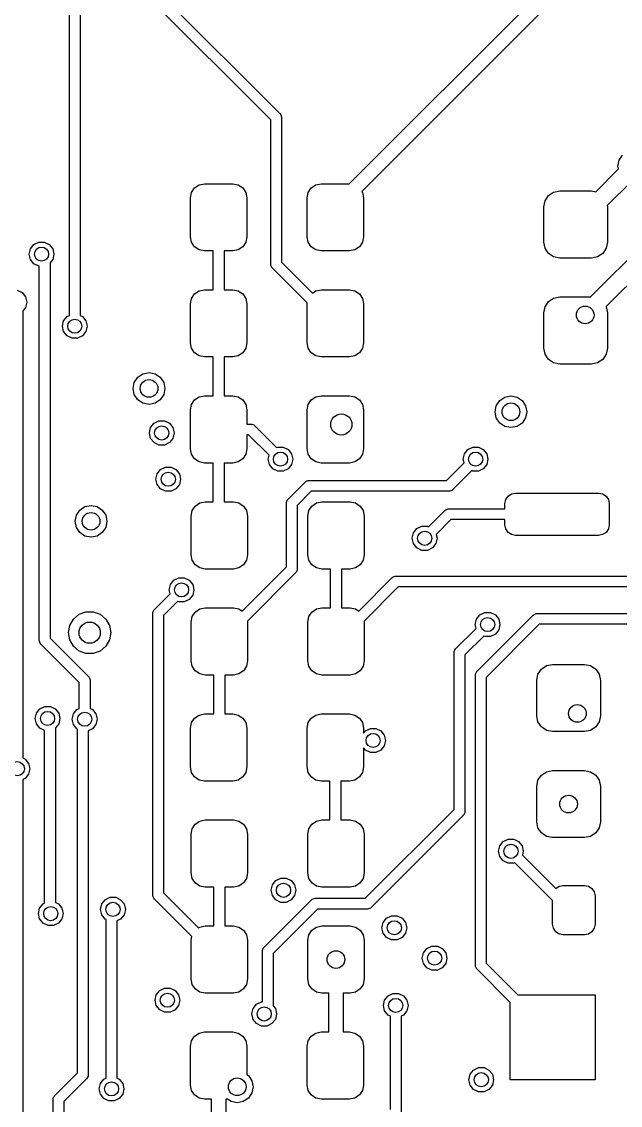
# Model space of a CAD drawing. Extents: x 0.05 to 3.89, y 0.04 to 4.21.
# Drawn here: x 1.598 to 1.931, y 1.214 to 1.818 of the extents above; entities that cross this region are included whole.
import ezdxf

# ---------------------------------------------------------------- set-up
doc = ezdxf.new("R2010")
doc.units = 0
doc.header["$MEASUREMENT"] = 0
doc.layers.add('BLACK', color=7, linetype='CONTINUOUS')

msp = doc.modelspace()

# ---------------------------------------------------------------- linework, layer by layer
at = {"layer": 'BLACK', "linetype": 'CONTINUOUS'}
for p, q in [((1.73676, 1.76293), (1.64473, 1.85497)), ((1.64985, 1.85833), (1.74189, 1.76629)), ((1.78046, 1.72736), (1.90332, 1.85023)), ((1.90712, 1.8429), (1.78736, 1.72313)), ((1.62456, 1.65404), (1.62456, 1.82194)), ((1.63056, 1.82194), (1.63056, 1.65404)), ((1.73676, 1.71063), (1.73676, 1.76293)), ((1.74189, 1.76629), (1.74226, 1.76584)), ((1.74226, 1.76584), (1.74271, 1.76476)), ((1.74271, 1.76476), (1.74276, 1.76417)), ((1.74276, 1.76417), (1.74276, 1.71063)), ((1.93002, 1.73711), (1.93069, 1.7405)), ((1.93069, 1.7405), (1.93261, 1.74337)), ((1.91767, 1.72297), (1.93032, 1.73562)), ((1.93032, 1.73562), (1.93002, 1.73711)), ((1.69424, 1.72506), (1.69679, 1.72676)), ((1.69679, 1.72676), (1.6998, 1.72736)), ((1.6998, 1.72736), (1.71555, 1.72736)), ((1.71555, 1.72736), (1.71856, 1.72676)), ((1.71856, 1.72676), (1.72112, 1.72506)), ((1.7592, 1.72506), (1.76175, 1.72676)), ((1.76175, 1.72676), (1.76476, 1.72736)), ((1.76476, 1.72736), (1.78046, 1.72736)), ((1.93739, 1.72854), (1.92408, 1.71524)), ((1.69193, 1.71949), (1.69253, 1.7225)), ((1.69253, 1.7225), (1.69424, 1.72506)), ((1.72112, 1.72506), (1.72283, 1.7225)), ((1.72283, 1.7225), (1.72343, 1.71949)), ((1.75689, 1.71949), (1.75749, 1.7225)), ((1.75749, 1.7225), (1.7592, 1.72506)), ((1.78736, 1.72313), (1.78779, 1.7225)), ((1.78779, 1.7225), (1.78839, 1.71949)), ((1.88945, 1.71796), (1.89137, 1.72083)), ((1.89137, 1.72083), (1.89425, 1.72275)), ((1.89425, 1.72275), (1.89764, 1.72343)), ((1.89764, 1.72343), (1.91535, 1.72343)), ((1.91535, 1.72343), (1.91767, 1.72297)), ((1.69193, 1.69783), (1.69193, 1.71949)), ((1.72343, 1.71949), (1.72343, 1.69783)), ((1.75689, 1.69783), (1.75689, 1.71949)), ((1.78839, 1.71949), (1.78839, 1.69783)), ((1.88878, 1.71457), (1.88945, 1.71796)), ((1.88878, 1.69488), (1.88878, 1.71457)), ((1.92408, 1.71524), (1.92421, 1.71457)), ((1.92421, 1.71457), (1.92421, 1.69488)), ((1.73676, 1.68248), (1.73676, 1.71063)), ((1.74276, 1.71063), (1.74276, 1.68372)), ((1.69253, 1.69482), (1.69193, 1.69783)), ((1.72343, 1.69783), (1.72283, 1.69482)), ((1.75749, 1.69482), (1.75689, 1.69783)), ((1.78839, 1.69783), (1.78779, 1.69482)), ((1.91478, 1.66437), (1.9498, 1.69939)), ((1.60217, 1.68819), (1.60285, 1.69118)), ((1.60285, 1.69118), (1.60476, 1.69358)), ((1.60476, 1.69358), (1.60752, 1.69491)), ((1.60752, 1.69491), (1.61059, 1.69491)), ((1.61059, 1.69491), (1.61335, 1.69358)), ((1.61335, 1.69358), (1.61526, 1.69118)), ((1.61526, 1.69118), (1.61594, 1.68819)), ((1.69424, 1.69227), (1.69253, 1.69482)), ((1.69679, 1.69056), (1.69424, 1.69227)), ((1.6998, 1.68996), (1.69679, 1.69056)), ((1.71856, 1.69056), (1.71555, 1.68996)), ((1.72112, 1.69227), (1.71856, 1.69056)), ((1.72283, 1.69482), (1.72112, 1.69227)), ((1.7592, 1.69227), (1.75749, 1.69482)), ((1.76175, 1.69056), (1.7592, 1.69227)), ((1.76476, 1.68996), (1.76175, 1.69056)), ((1.78353, 1.69056), (1.78051, 1.68996)), ((1.78608, 1.69227), (1.78353, 1.69056)), ((1.78779, 1.69482), (1.78608, 1.69227)), ((1.88945, 1.69149), (1.88878, 1.69488)), ((1.89137, 1.68862), (1.88945, 1.69149)), ((1.92354, 1.69149), (1.92162, 1.68862)), ((1.92421, 1.69488), (1.92354, 1.69149)), ((1.60285, 1.6852), (1.60217, 1.68819)), ((1.60476, 1.6828), (1.60285, 1.6852)), ((1.61526, 1.6852), (1.61378, 1.68334)), ((1.61594, 1.68819), (1.61526, 1.6852)), ((1.70468, 1.68996), (1.6998, 1.68996)), ((1.70468, 1.66831), (1.70468, 1.68996)), ((1.71555, 1.68996), (1.71068, 1.68996)), ((1.71068, 1.68996), (1.71068, 1.66831)), ((1.78051, 1.68996), (1.76476, 1.68996)), ((1.89425, 1.6867), (1.89137, 1.68862)), ((1.89764, 1.68602), (1.89425, 1.6867)), ((1.91535, 1.68602), (1.89764, 1.68602)), ((1.91874, 1.6867), (1.91535, 1.68602)), ((1.92162, 1.68862), (1.91874, 1.6867)), ((1.95286, 1.68831), (1.9235, 1.65895)), ((1.60752, 1.68147), (1.60476, 1.6828)), ((1.60778, 1.68147), (1.60752, 1.68147)), ((1.60778, 1.47311), (1.60778, 1.68147)), ((1.61378, 1.68334), (1.61378, 1.47435)), ((1.73682, 1.6819), (1.73676, 1.68248)), ((1.73727, 1.68081), (1.73682, 1.6819)), ((1.73764, 1.68036), (1.73727, 1.68081)), ((1.757, 1.661), (1.73764, 1.68036)), ((1.74276, 1.68372), (1.75997, 1.66652)), ((1.59552, 1.66813), (1.59829, 1.6668)), ((1.59829, 1.6668), (1.6002, 1.66441)), ((1.69253, 1.66345), (1.69424, 1.666)), ((1.69424, 1.666), (1.69679, 1.66771)), ((1.69679, 1.66771), (1.6998, 1.66831)), ((1.6998, 1.66831), (1.70468, 1.66831)), ((1.71068, 1.66831), (1.71555, 1.66831)), ((1.71555, 1.66831), (1.71856, 1.66771)), ((1.71856, 1.66771), (1.72112, 1.666)), ((1.72112, 1.666), (1.72283, 1.66345)), ((1.75997, 1.66652), (1.76175, 1.66771)), ((1.76175, 1.66771), (1.76476, 1.66831)), ((1.76476, 1.66831), (1.78051, 1.66831)), ((1.78051, 1.66831), (1.78353, 1.66771)), ((1.78353, 1.66771), (1.78608, 1.666)), ((1.78608, 1.666), (1.78779, 1.66345)), ((1.6002, 1.66441), (1.60088, 1.66142)), ((1.60088, 1.66142), (1.6002, 1.65843)), ((1.69193, 1.66043), (1.69253, 1.66345)), ((1.69193, 1.63878), (1.69193, 1.66043)), ((1.72283, 1.66345), (1.72343, 1.66043)), ((1.72343, 1.66043), (1.72343, 1.63878)), ((1.75689, 1.66043), (1.757, 1.661)), ((1.75689, 1.63878), (1.75689, 1.66043)), ((1.78779, 1.66345), (1.78839, 1.66043)), ((1.78839, 1.66043), (1.78839, 1.63878)), ((1.88945, 1.6589), (1.89137, 1.66178)), ((1.89137, 1.66178), (1.89425, 1.6637)), ((1.89425, 1.6637), (1.89764, 1.66437)), ((1.89764, 1.66437), (1.91478, 1.66437)), ((1.6002, 1.65843), (1.59854, 1.65634)), ((1.59854, 1.65634), (1.59854, 1.40759)), ((1.62326, 1.65342), (1.62456, 1.65404)), ((1.63056, 1.65404), (1.63185, 1.65342)), ((1.88878, 1.65551), (1.88945, 1.6589)), ((1.88878, 1.63583), (1.88878, 1.65551)), ((1.9235, 1.65895), (1.92354, 1.6589)), ((1.92354, 1.6589), (1.92421, 1.65551)), ((1.92421, 1.65551), (1.92421, 1.63583)), ((1.62067, 1.64803), (1.62135, 1.65102)), ((1.62135, 1.64504), (1.62067, 1.64803)), ((1.62135, 1.65102), (1.62326, 1.65342)), ((1.63185, 1.65342), (1.63377, 1.65102)), ((1.63377, 1.65102), (1.63445, 1.64803)), ((1.63445, 1.64803), (1.63377, 1.64504)), ((1.62326, 1.64264), (1.62135, 1.64504)), ((1.62603, 1.64131), (1.62326, 1.64264)), ((1.63185, 1.64264), (1.62909, 1.64131)), ((1.63377, 1.64504), (1.63185, 1.64264)), ((1.62909, 1.64131), (1.62603, 1.64131)), ((1.69253, 1.63577), (1.69193, 1.63878)), ((1.72343, 1.63878), (1.72283, 1.63577)), ((1.75749, 1.63577), (1.75689, 1.63878)), ((1.78839, 1.63878), (1.78779, 1.63577)), ((1.88945, 1.63244), (1.88878, 1.63583)), ((1.92421, 1.63583), (1.92354, 1.63244)), ((1.69424, 1.63321), (1.69253, 1.63577)), ((1.69679, 1.6315), (1.69424, 1.63321)), ((1.6998, 1.63091), (1.69679, 1.6315)), ((1.70468, 1.63091), (1.6998, 1.63091)), ((1.70468, 1.60925), (1.70468, 1.63091)), ((1.71555, 1.63091), (1.71068, 1.63091)), ((1.71068, 1.63091), (1.71068, 1.60925)), ((1.71856, 1.6315), (1.71555, 1.63091)), ((1.72112, 1.63321), (1.71856, 1.6315)), ((1.72283, 1.63577), (1.72112, 1.63321)), ((1.7592, 1.63321), (1.75749, 1.63577)), ((1.76175, 1.6315), (1.7592, 1.63321)), ((1.76476, 1.63091), (1.76175, 1.6315)), ((1.78051, 1.63091), (1.76476, 1.63091)), ((1.78353, 1.6315), (1.78051, 1.63091)), ((1.78608, 1.63321), (1.78353, 1.6315)), ((1.78779, 1.63577), (1.78608, 1.63321)), ((1.89137, 1.62956), (1.88945, 1.63244)), ((1.92354, 1.63244), (1.92162, 1.62956)), ((1.89425, 1.62764), (1.89137, 1.62956)), ((1.89764, 1.62697), (1.89425, 1.62764)), ((1.91535, 1.62697), (1.89764, 1.62697)), ((1.91874, 1.62764), (1.91535, 1.62697)), ((1.92162, 1.62956), (1.91874, 1.62764)), ((1.66071, 1.61678), (1.66263, 1.61965)), ((1.66263, 1.61965), (1.66551, 1.62157)), ((1.66551, 1.62157), (1.6689, 1.62224)), ((1.6689, 1.62224), (1.67229, 1.62157)), ((1.67229, 1.62157), (1.67516, 1.61965)), ((1.67516, 1.61965), (1.67708, 1.61678)), ((1.66004, 1.61339), (1.66071, 1.61678)), ((1.66071, 1.61), (1.66004, 1.61339)), ((1.67708, 1.61678), (1.67776, 1.61339)), ((1.67776, 1.61339), (1.67708, 1.61)), ((1.66263, 1.60712), (1.66071, 1.61)), ((1.66551, 1.6052), (1.66263, 1.60712)), ((1.67516, 1.60712), (1.67229, 1.6052)), ((1.67708, 1.61), (1.67516, 1.60712)), ((1.69253, 1.60439), (1.69424, 1.60695)), ((1.69424, 1.60695), (1.69679, 1.60865)), ((1.69679, 1.60865), (1.6998, 1.60925)), ((1.6998, 1.60925), (1.70468, 1.60925)), ((1.71068, 1.60925), (1.71555, 1.60925)), ((1.71555, 1.60925), (1.71856, 1.60865)), ((1.71856, 1.60865), (1.72112, 1.60695)), ((1.72112, 1.60695), (1.72283, 1.60439)), ((1.75749, 1.60439), (1.7592, 1.60695)), ((1.7592, 1.60695), (1.76175, 1.60865)), ((1.76175, 1.60865), (1.76476, 1.60925)), ((1.76476, 1.60925), (1.78051, 1.60925)), ((1.78051, 1.60925), (1.78353, 1.60865)), ((1.78353, 1.60865), (1.78608, 1.60695)), ((1.78608, 1.60695), (1.78779, 1.60439)), ((1.86229, 1.60378), (1.86421, 1.60666)), ((1.86421, 1.60666), (1.86709, 1.60858)), ((1.86709, 1.60858), (1.87048, 1.60925)), ((1.87048, 1.60925), (1.87387, 1.60858)), ((1.87387, 1.60858), (1.87674, 1.60666)), ((1.87674, 1.60666), (1.87866, 1.60378)), ((1.6689, 1.60453), (1.66551, 1.6052)), ((1.67229, 1.6052), (1.6689, 1.60453)), ((1.69193, 1.60138), (1.69253, 1.60439)), ((1.69193, 1.57972), (1.69193, 1.60138)), ((1.72283, 1.60439), (1.72343, 1.60138)), ((1.72343, 1.60138), (1.72343, 1.59355)), ((1.75689, 1.60138), (1.75749, 1.60439)), ((1.75689, 1.57972), (1.75689, 1.60138)), ((1.78779, 1.60439), (1.78839, 1.60138)), ((1.78839, 1.60138), (1.78839, 1.57972)), ((1.86162, 1.60039), (1.86229, 1.60378)), ((1.86229, 1.597), (1.86162, 1.60039)), ((1.87866, 1.60378), (1.87933, 1.60039)), ((1.87933, 1.60039), (1.87866, 1.597)), ((1.66978, 1.59157), (1.67169, 1.59397)), ((1.67169, 1.59397), (1.67445, 1.5953)), ((1.67445, 1.5953), (1.67752, 1.5953)), ((1.67752, 1.5953), (1.68028, 1.59397)), ((1.68028, 1.59397), (1.68219, 1.59157)), ((1.72343, 1.59355), (1.72559, 1.59355)), ((1.72559, 1.59355), (1.72618, 1.59349)), ((1.86421, 1.59413), (1.86229, 1.597)), ((1.86709, 1.59221), (1.86421, 1.59413)), ((1.87674, 1.59413), (1.87387, 1.59221)), ((1.87866, 1.597), (1.87674, 1.59413)), ((1.66909, 1.58858), (1.66978, 1.59157)), ((1.66978, 1.58559), (1.66909, 1.58858)), ((1.68219, 1.59157), (1.68287, 1.58858)), ((1.68287, 1.58858), (1.68219, 1.58559)), ((1.72435, 1.58755), (1.72343, 1.58755)), ((1.72343, 1.58755), (1.72343, 1.57972)), ((1.73573, 1.57617), (1.72435, 1.58755)), ((1.72618, 1.59349), (1.72726, 1.59305)), ((1.72726, 1.59305), (1.72771, 1.59267)), ((1.72771, 1.59267), (1.73996, 1.58043)), ((1.87048, 1.59154), (1.86709, 1.59221)), ((1.87387, 1.59221), (1.87048, 1.59154)), ((1.67169, 1.5832), (1.66978, 1.58559)), ((1.67445, 1.58187), (1.67169, 1.5832)), ((1.67752, 1.58187), (1.67445, 1.58187)), ((1.68028, 1.5832), (1.67752, 1.58187)), ((1.68219, 1.58559), (1.68028, 1.5832)), ((1.69253, 1.57671), (1.69193, 1.57972)), ((1.69424, 1.57416), (1.69253, 1.57671)), ((1.72283, 1.57671), (1.72112, 1.57416)), ((1.72343, 1.57972), (1.72283, 1.57671)), ((1.73524, 1.57402), (1.73573, 1.57617)), ((1.73996, 1.58043), (1.74059, 1.58073)), ((1.74059, 1.58073), (1.74366, 1.58073)), ((1.74366, 1.58073), (1.74642, 1.5794)), ((1.74642, 1.5794), (1.74833, 1.57701)), ((1.74833, 1.57701), (1.74902, 1.57402)), ((1.75749, 1.57671), (1.75689, 1.57972)), ((1.7592, 1.57416), (1.75749, 1.57671)), ((1.78779, 1.57671), (1.78608, 1.57416)), ((1.78839, 1.57972), (1.78779, 1.57671)), ((1.8439, 1.57402), (1.84458, 1.57701)), ((1.84458, 1.57701), (1.84649, 1.5794)), ((1.84649, 1.5794), (1.84925, 1.58073)), ((1.84925, 1.58073), (1.85232, 1.58073)), ((1.85232, 1.58073), (1.85508, 1.5794)), ((1.85508, 1.5794), (1.85699, 1.57701)), ((1.85699, 1.57701), (1.85768, 1.57402)), ((1.67533, 1.56818), (1.67809, 1.56951)), ((1.67809, 1.56951), (1.68116, 1.56951)), ((1.68116, 1.56951), (1.68392, 1.56818)), ((1.69679, 1.57245), (1.69424, 1.57416)), ((1.6998, 1.57185), (1.69679, 1.57245)), ((1.70468, 1.57185), (1.6998, 1.57185)), ((1.70468, 1.5502), (1.70468, 1.57185)), ((1.71555, 1.57185), (1.71068, 1.57185)), ((1.71068, 1.57185), (1.71068, 1.5502)), ((1.71856, 1.57245), (1.71555, 1.57185)), ((1.72112, 1.57416), (1.71856, 1.57245)), ((1.73592, 1.57103), (1.73524, 1.57402)), ((1.73783, 1.56863), (1.73592, 1.57103)), ((1.74833, 1.57103), (1.74642, 1.56863)), ((1.74902, 1.57402), (1.74833, 1.57103)), ((1.76175, 1.57245), (1.7592, 1.57416)), ((1.76476, 1.57185), (1.76175, 1.57245)), ((1.78051, 1.57185), (1.76476, 1.57185)), ((1.78353, 1.57245), (1.78051, 1.57185)), ((1.78608, 1.57416), (1.78353, 1.57245)), ((1.83463, 1.5621), (1.84439, 1.57186)), ((1.84439, 1.57186), (1.8439, 1.57402)), ((1.85699, 1.57103), (1.85508, 1.56863)), ((1.85768, 1.57402), (1.85699, 1.57103)), ((1.67274, 1.5628), (1.67342, 1.56578)), ((1.67342, 1.56578), (1.67533, 1.56818)), ((1.68392, 1.56818), (1.68583, 1.56578)), ((1.68583, 1.56578), (1.68652, 1.5628)), ((1.74059, 1.5673), (1.73783, 1.56863)), ((1.74366, 1.5673), (1.74059, 1.5673)), ((1.74642, 1.56863), (1.74366, 1.5673)), ((1.84862, 1.5676), (1.838, 1.55698)), ((1.84925, 1.5673), (1.84862, 1.5676)), ((1.85232, 1.5673), (1.84925, 1.5673)), ((1.85508, 1.56863), (1.85232, 1.5673)), ((1.67342, 1.55981), (1.67274, 1.5628)), ((1.67533, 1.55741), (1.67342, 1.55981)), ((1.67809, 1.55608), (1.67533, 1.55741)), ((1.68392, 1.55741), (1.68116, 1.55608)), ((1.68583, 1.55981), (1.68392, 1.55741)), ((1.68652, 1.5628), (1.68583, 1.55981)), ((1.74626, 1.55161), (1.75587, 1.56122)), ((1.75587, 1.56122), (1.75632, 1.5616)), ((1.75632, 1.5616), (1.7574, 1.56204)), ((1.7574, 1.56204), (1.75799, 1.5621)), ((1.75799, 1.5621), (1.83463, 1.5621)), ((1.68116, 1.55608), (1.67809, 1.55608)), ((1.74588, 1.55116), (1.74626, 1.55161)), ((1.75923, 1.5561), (1.75138, 1.54825)), ((1.83587, 1.5561), (1.75923, 1.5561)), ((1.83646, 1.55616), (1.83587, 1.5561)), ((1.83754, 1.55661), (1.83646, 1.55616)), ((1.838, 1.55698), (1.83754, 1.55661)), ((1.86713, 1.54921), (1.86758, 1.55147)), ((1.86758, 1.55147), (1.86886, 1.55339)), ((1.86886, 1.55339), (1.87077, 1.55467)), ((1.87077, 1.55467), (1.87303, 1.55512)), ((1.87303, 1.55512), (1.91929, 1.55512)), ((1.91929, 1.55512), (1.92155, 1.55467)), ((1.92155, 1.55467), (1.92347, 1.55339)), ((1.92347, 1.55339), (1.92475, 1.55147)), ((1.92475, 1.55147), (1.9252, 1.54921)), ((1.62843, 1.54276), (1.63035, 1.54563)), ((1.63035, 1.54563), (1.63322, 1.54755)), ((1.63322, 1.54755), (1.63661, 1.54823)), ((1.63661, 1.54823), (1.64, 1.54755)), ((1.64, 1.54755), (1.64288, 1.54563)), ((1.64288, 1.54563), (1.6448, 1.54276)), ((1.69232, 1.54232), (1.69292, 1.54534)), ((1.69292, 1.54534), (1.69463, 1.54789)), ((1.69463, 1.54789), (1.69718, 1.5496)), ((1.69718, 1.5496), (1.7002, 1.5502)), ((1.7002, 1.5502), (1.70468, 1.5502)), ((1.71068, 1.5502), (1.71594, 1.5502)), ((1.71594, 1.5502), (1.71896, 1.5496)), ((1.71896, 1.5496), (1.72151, 1.54789)), ((1.72151, 1.54789), (1.72322, 1.54534)), ((1.72322, 1.54534), (1.72382, 1.54232)), ((1.74538, 1.54949), (1.74544, 1.55008)), ((1.74538, 1.51399), (1.74538, 1.54949)), ((1.74544, 1.55008), (1.74588, 1.55116)), ((1.75138, 1.54825), (1.75138, 1.51275)), ((1.75728, 1.54232), (1.75788, 1.54534)), ((1.75788, 1.54534), (1.75959, 1.54789)), ((1.75959, 1.54789), (1.76214, 1.5496)), ((1.76214, 1.5496), (1.76516, 1.5502)), ((1.76516, 1.5502), (1.78091, 1.5502)), ((1.78091, 1.5502), (1.78392, 1.5496)), ((1.78392, 1.5496), (1.78647, 1.54789)), ((1.78647, 1.54789), (1.78818, 1.54534)), ((1.78818, 1.54534), (1.78878, 1.54232)), ((1.82461, 1.53633), (1.83371, 1.54543)), ((1.83371, 1.54543), (1.83416, 1.5458)), ((1.83416, 1.5458), (1.83524, 1.54625)), ((1.83524, 1.54625), (1.83583, 1.54631)), ((1.83583, 1.54631), (1.86713, 1.54631)), ((1.86713, 1.54631), (1.86713, 1.54921)), ((1.9252, 1.54921), (1.9252, 1.5374)), ((1.62776, 1.53937), (1.62843, 1.54276)), ((1.62843, 1.53598), (1.62776, 1.53937)), ((1.6448, 1.54276), (1.64547, 1.53937)), ((1.64547, 1.53937), (1.6448, 1.53598)), ((1.69232, 1.52067), (1.69232, 1.54232)), ((1.72382, 1.54232), (1.72382, 1.52067)), ((1.75728, 1.52067), (1.75728, 1.54232)), ((1.78878, 1.54232), (1.78878, 1.52067)), ((1.83707, 1.54031), (1.82884, 1.53208)), ((1.86713, 1.54031), (1.83707, 1.54031)), ((1.86713, 1.5374), (1.86713, 1.54031)), ((1.63035, 1.53311), (1.62843, 1.53598)), ((1.6448, 1.53598), (1.64288, 1.53311)), ((1.81623, 1.53291), (1.81815, 1.53531)), ((1.81815, 1.53531), (1.82091, 1.53664)), ((1.82091, 1.53664), (1.82397, 1.53664)), ((1.82397, 1.53664), (1.82461, 1.53633)), ((1.86758, 1.53514), (1.86713, 1.5374)), ((1.86886, 1.53323), (1.86758, 1.53514)), ((1.87077, 1.53195), (1.86886, 1.53323)), ((1.92347, 1.53323), (1.92155, 1.53195)), ((1.92475, 1.53514), (1.92347, 1.53323)), ((1.9252, 1.5374), (1.92475, 1.53514)), ((1.63322, 1.53119), (1.63035, 1.53311)), ((1.63661, 1.53051), (1.63322, 1.53119)), ((1.64, 1.53119), (1.63661, 1.53051)), ((1.64288, 1.53311), (1.64, 1.53119)), ((1.81555, 1.52992), (1.81623, 1.53291)), ((1.81623, 1.52693), (1.81555, 1.52992)), ((1.82933, 1.52992), (1.82865, 1.52693)), ((1.82884, 1.53208), (1.82933, 1.52992)), ((1.87303, 1.5315), (1.87077, 1.53195)), ((1.91929, 1.5315), (1.87303, 1.5315)), ((1.92155, 1.53195), (1.91929, 1.5315)), ((1.81815, 1.52453), (1.81623, 1.52693)), ((1.82091, 1.5232), (1.81815, 1.52453)), ((1.82397, 1.5232), (1.82091, 1.5232)), ((1.82674, 1.52453), (1.82397, 1.5232)), ((1.82865, 1.52693), (1.82674, 1.52453)), ((1.69292, 1.51766), (1.69232, 1.52067)), ((1.69463, 1.5151), (1.69292, 1.51766)), ((1.69718, 1.51339), (1.69463, 1.5151)), ((1.72151, 1.5151), (1.71896, 1.51339)), ((1.72322, 1.51766), (1.72151, 1.5151)), ((1.72382, 1.52067), (1.72322, 1.51766)), ((1.75788, 1.51766), (1.75728, 1.52067)), ((1.75959, 1.5151), (1.75788, 1.51766)), ((1.76214, 1.51339), (1.75959, 1.5151)), ((1.78647, 1.5151), (1.78392, 1.51339)), ((1.78818, 1.51766), (1.78647, 1.5151)), ((1.78878, 1.52067), (1.78818, 1.51766)), ((1.7002, 1.5128), (1.69718, 1.51339)), ((1.71594, 1.5128), (1.7002, 1.5128)), ((1.71896, 1.51339), (1.71594, 1.5128)), ((1.72074, 1.48935), (1.74538, 1.51399)), ((1.7505, 1.51063), (1.72371, 1.48383)), ((1.75087, 1.51108), (1.7505, 1.51063)), ((1.75132, 1.51216), (1.75087, 1.51108)), ((1.75138, 1.51275), (1.75132, 1.51216)), ((1.76516, 1.5128), (1.76214, 1.51339)), ((1.77003, 1.5128), (1.76516, 1.5128)), ((1.77003, 1.49114), (1.77003, 1.5128)), ((1.78091, 1.5128), (1.77603, 1.5128)), ((1.77603, 1.5128), (1.77603, 1.49114)), ((1.78392, 1.51339), (1.78091, 1.5128)), ((1.68012, 1.50118), (1.6808, 1.50417)), ((1.6808, 1.50417), (1.68271, 1.50657)), ((1.68271, 1.50657), (1.68547, 1.5079)), ((1.68547, 1.5079), (1.68854, 1.5079)), ((1.68854, 1.5079), (1.6913, 1.50657)), ((1.6913, 1.50657), (1.69322, 1.50417)), ((1.69322, 1.50417), (1.6939, 1.50118)), ((1.7857, 1.48935), (1.80437, 1.50803)), ((1.80437, 1.50803), (1.80483, 1.5084)), ((1.80483, 1.5084), (1.80591, 1.50885)), ((1.80591, 1.50885), (1.8065, 1.50891)), ((1.8065, 1.50891), (1.94094, 1.50891)), ((1.67189, 1.49031), (1.68061, 1.49903)), ((1.68061, 1.49903), (1.68012, 1.50118)), ((1.69322, 1.49819), (1.6913, 1.49579)), ((1.6939, 1.50118), (1.69322, 1.49819)), ((1.80774, 1.50291), (1.78867, 1.48383)), ((1.94094, 1.50291), (1.80774, 1.50291)), ((1.68484, 1.49477), (1.67702, 1.48695)), ((1.68547, 1.49446), (1.68484, 1.49477)), ((1.68854, 1.49446), (1.68547, 1.49446)), ((1.6913, 1.49579), (1.68854, 1.49446)), ((1.69718, 1.49054), (1.7002, 1.49114)), ((1.7002, 1.49114), (1.71594, 1.49114)), ((1.71594, 1.49114), (1.71896, 1.49054)), ((1.76214, 1.49054), (1.76516, 1.49114)), ((1.76516, 1.49114), (1.77003, 1.49114)), ((1.77603, 1.49114), (1.78091, 1.49114)), ((1.78091, 1.49114), (1.78392, 1.49054)), ((1.62473, 1.4814), (1.62678, 1.48495)), ((1.62678, 1.48495), (1.62992, 1.48759)), ((1.62992, 1.48759), (1.63378, 1.48899)), ((1.63378, 1.48899), (1.63788, 1.48899)), ((1.63788, 1.48899), (1.64173, 1.48759)), ((1.64173, 1.48759), (1.64487, 1.48495)), ((1.64487, 1.48495), (1.64693, 1.4814)), ((1.67102, 1.48819), (1.67107, 1.48877)), ((1.67102, 1.3311), (1.67102, 1.48819)), ((1.67107, 1.48877), (1.67152, 1.48986)), ((1.67152, 1.48986), (1.67189, 1.49031)), ((1.67702, 1.48695), (1.67702, 1.33235)), ((1.69232, 1.48327), (1.69292, 1.48628)), ((1.69292, 1.48628), (1.69463, 1.48884)), ((1.69463, 1.48884), (1.69718, 1.49054)), ((1.71896, 1.49054), (1.72074, 1.48935)), ((1.75728, 1.48327), (1.75788, 1.48628)), ((1.75788, 1.48628), (1.75959, 1.48884)), ((1.75959, 1.48884), (1.76214, 1.49054)), ((1.78392, 1.49054), (1.7857, 1.48935)), ((1.85059, 1.48189), (1.85127, 1.48488)), ((1.85127, 1.48488), (1.85318, 1.48728)), ((1.85157, 1.45582), (1.88292, 1.48716)), ((1.85318, 1.48728), (1.85595, 1.48861)), ((1.85595, 1.48861), (1.85901, 1.48861)), ((1.85901, 1.48861), (1.86178, 1.48728)), ((1.86178, 1.48728), (1.86369, 1.48488)), ((1.86369, 1.48488), (1.86437, 1.48189)), ((1.88292, 1.48716), (1.88337, 1.48753)), ((1.88337, 1.48753), (1.88445, 1.48798)), ((1.88445, 1.48798), (1.88504, 1.48804)), ((1.88504, 1.48804), (2.01608, 1.48804)), ((1.62402, 1.47736), (1.62473, 1.4814)), ((1.64693, 1.4814), (1.64764, 1.47736)), ((1.69232, 1.46161), (1.69232, 1.48327)), ((1.72371, 1.48383), (1.72382, 1.48327)), ((1.72382, 1.48327), (1.72382, 1.46161)), ((1.75728, 1.46161), (1.75728, 1.48327)), ((1.78867, 1.48383), (1.78878, 1.48327)), ((1.78878, 1.48327), (1.78878, 1.46161)), ((1.83967, 1.46832), (1.85108, 1.47973)), ((1.85108, 1.47973), (1.85059, 1.48189)), ((1.88628, 1.48204), (1.8567, 1.45245)), ((1.86369, 1.4789), (1.86178, 1.4765)), ((1.86437, 1.48189), (1.86369, 1.4789)), ((2.01732, 1.48204), (1.88628, 1.48204)), ((1.60784, 1.47253), (1.60778, 1.47311)), ((1.61378, 1.47435), (1.63519, 1.45294)), ((1.62473, 1.47332), (1.62402, 1.47736)), ((1.62678, 1.46977), (1.62473, 1.47332)), ((1.64693, 1.47332), (1.64487, 1.46977)), ((1.64764, 1.47736), (1.64693, 1.47332)), ((1.85531, 1.47548), (1.84479, 1.46496)), ((1.85595, 1.47517), (1.85531, 1.47548)), ((1.85901, 1.47517), (1.85595, 1.47517)), ((1.86178, 1.4765), (1.85901, 1.47517)), ((1.60829, 1.47145), (1.60784, 1.47253)), ((1.60866, 1.47099), (1.60829, 1.47145)), ((1.63007, 1.44958), (1.60866, 1.47099)), ((1.62992, 1.46713), (1.62678, 1.46977)), ((1.63378, 1.46573), (1.62992, 1.46713)), ((1.64173, 1.46713), (1.63788, 1.46573)), ((1.64487, 1.46977), (1.64173, 1.46713)), ((1.83879, 1.4662), (1.83885, 1.46679)), ((1.83885, 1.46679), (1.8393, 1.46787)), ((1.8393, 1.46787), (1.83967, 1.46832)), ((1.63788, 1.46573), (1.63378, 1.46573)), ((1.69292, 1.4586), (1.69232, 1.46161)), ((1.72382, 1.46161), (1.72322, 1.4586)), ((1.75788, 1.4586), (1.75728, 1.46161)), ((1.78878, 1.46161), (1.78818, 1.4586)), ((1.83879, 1.37886), (1.83879, 1.4662)), ((1.84479, 1.46496), (1.84479, 1.37762)), ((1.69463, 1.45605), (1.69292, 1.4586)), ((1.69718, 1.45434), (1.69463, 1.45605)), ((1.72151, 1.45605), (1.71896, 1.45434)), ((1.72322, 1.4586), (1.72151, 1.45605)), ((1.75959, 1.45605), (1.75788, 1.4586)), ((1.76214, 1.45434), (1.75959, 1.45605)), ((1.78647, 1.45605), (1.78392, 1.45434)), ((1.78818, 1.4586), (1.78647, 1.45605)), ((1.85075, 1.45428), (1.8512, 1.45536)), ((1.8512, 1.45536), (1.85157, 1.45582)), ((1.88552, 1.45418), (1.88744, 1.45705)), ((1.88744, 1.45705), (1.89031, 1.45897)), ((1.89031, 1.45897), (1.8937, 1.45965)), ((1.8937, 1.45965), (1.91142, 1.45965)), ((1.91142, 1.45965), (1.91481, 1.45897)), ((1.91481, 1.45897), (1.91768, 1.45705)), ((1.91768, 1.45705), (1.9196, 1.45418)), ((1.63007, 1.43514), (1.63007, 1.44958)), ((1.63519, 1.45294), (1.63557, 1.45249)), ((1.63557, 1.45249), (1.63601, 1.45141)), ((1.63601, 1.45141), (1.63607, 1.45082)), ((1.63607, 1.45082), (1.63607, 1.43514)), ((1.7002, 1.45374), (1.69718, 1.45434)), ((1.70507, 1.45374), (1.7002, 1.45374)), ((1.70507, 1.43209), (1.70507, 1.45374)), ((1.71594, 1.45374), (1.71107, 1.45374)), ((1.71107, 1.45374), (1.71107, 1.43209)), ((1.71896, 1.45434), (1.71594, 1.45374)), ((1.76516, 1.45374), (1.76214, 1.45434)), ((1.78091, 1.45374), (1.76516, 1.45374)), ((1.78392, 1.45434), (1.78091, 1.45374)), ((1.8507, 1.4537), (1.85075, 1.45428)), ((1.8507, 1.29197), (1.8507, 1.4537)), ((1.8567, 1.45245), (1.8567, 1.29322)), ((1.88484, 1.45079), (1.88552, 1.45418)), ((1.88484, 1.4311), (1.88484, 1.45079)), ((1.9196, 1.45418), (1.92028, 1.45079)), ((1.92028, 1.45079), (1.92028, 1.4311)), ((1.60552, 1.42956), (1.6062, 1.43254)), ((1.6062, 1.43254), (1.60811, 1.43494)), ((1.60811, 1.43494), (1.61087, 1.43627)), ((1.61087, 1.43627), (1.61394, 1.43627)), ((1.61394, 1.43627), (1.6167, 1.43494)), ((1.6167, 1.43494), (1.61861, 1.43254)), ((1.61861, 1.43254), (1.6193, 1.42956)), ((1.62618, 1.42913), (1.62686, 1.43212)), ((1.62686, 1.43212), (1.62878, 1.43452)), ((1.62878, 1.43452), (1.63007, 1.43514)), ((1.63607, 1.43514), (1.63737, 1.43452)), ((1.63737, 1.43452), (1.63928, 1.43212)), ((1.63928, 1.43212), (1.63996, 1.42913)), ((1.69424, 1.42978), (1.69679, 1.43149)), ((1.69679, 1.43149), (1.6998, 1.43209)), ((1.6998, 1.43209), (1.70507, 1.43209)), ((1.71107, 1.43209), (1.71555, 1.43209)), ((1.71555, 1.43209), (1.71856, 1.43149)), ((1.71856, 1.43149), (1.72112, 1.42978)), ((1.7592, 1.42978), (1.76175, 1.43149)), ((1.76175, 1.43149), (1.76476, 1.43209)), ((1.76476, 1.43209), (1.78051, 1.43209)), ((1.78051, 1.43209), (1.78353, 1.43149)), ((1.78353, 1.43149), (1.78608, 1.42978)), ((1.88552, 1.42771), (1.88484, 1.4311)), ((1.92028, 1.4311), (1.9196, 1.42771)), ((1.6062, 1.42657), (1.60552, 1.42956)), ((1.60811, 1.42417), (1.6062, 1.42657)), ((1.61861, 1.42657), (1.61678, 1.42427)), ((1.6193, 1.42956), (1.61861, 1.42657)), ((1.62686, 1.42614), (1.62618, 1.42913)), ((1.62878, 1.42375), (1.62686, 1.42614)), ((1.63928, 1.42614), (1.63737, 1.42375)), ((1.63996, 1.42913), (1.63928, 1.42614)), ((1.69193, 1.42421), (1.69253, 1.42723)), ((1.69253, 1.42723), (1.69424, 1.42978)), ((1.72112, 1.42978), (1.72283, 1.42723)), ((1.72283, 1.42723), (1.72343, 1.42421)), ((1.75689, 1.42421), (1.75749, 1.42723)), ((1.75749, 1.42723), (1.7592, 1.42978)), ((1.78608, 1.42978), (1.78779, 1.42723)), ((1.78779, 1.42723), (1.78839, 1.42421)), ((1.88744, 1.42484), (1.88552, 1.42771)), ((1.89031, 1.42292), (1.88744, 1.42484)), ((1.91768, 1.42484), (1.91481, 1.42292)), ((1.9196, 1.42771), (1.91768, 1.42484)), ((1.61078, 1.42288), (1.60811, 1.42417)), ((1.61078, 1.32669), (1.61078, 1.42288)), ((1.61678, 1.42427), (1.61678, 1.32707)), ((1.62904, 1.42362), (1.62878, 1.42375)), ((1.62904, 1.23221), (1.62904, 1.42362)), ((1.63737, 1.42375), (1.63504, 1.42263)), ((1.63504, 1.42263), (1.63504, 1.23097)), ((1.69193, 1.40256), (1.69193, 1.42421)), ((1.72343, 1.42421), (1.72343, 1.40256)), ((1.75689, 1.40256), (1.75689, 1.42421)), ((1.78839, 1.42421), (1.78839, 1.42143)), ((1.78839, 1.42143), (1.78941, 1.42271)), ((1.78941, 1.42271), (1.79217, 1.42404)), ((1.79217, 1.42404), (1.79523, 1.42404)), ((1.79523, 1.42404), (1.798, 1.42271)), ((1.798, 1.42271), (1.79991, 1.42031)), ((1.79991, 1.42031), (1.80059, 1.41732)), ((1.8937, 1.42224), (1.89031, 1.42292)), ((1.91142, 1.42224), (1.8937, 1.42224)), ((1.91481, 1.42292), (1.91142, 1.42224)), ((1.78941, 1.41194), (1.78839, 1.41321)), ((1.78839, 1.41321), (1.78839, 1.40256)), ((1.79991, 1.41433), (1.798, 1.41194)), ((1.80059, 1.41732), (1.79991, 1.41433)), ((1.59854, 1.40759), (1.59983, 1.40696)), ((1.59983, 1.40696), (1.60174, 1.40456)), ((1.79217, 1.41061), (1.78941, 1.41194)), ((1.79523, 1.41061), (1.79217, 1.41061)), ((1.798, 1.41194), (1.79523, 1.41061)), ((1.60174, 1.40456), (1.60243, 1.40157)), ((1.60243, 1.40157), (1.60174, 1.39859)), ((1.69253, 1.39955), (1.69193, 1.40256)), ((1.72343, 1.40256), (1.72283, 1.39955)), ((1.75749, 1.39955), (1.75689, 1.40256)), ((1.78839, 1.40256), (1.78779, 1.39955)), ((1.89031, 1.39992), (1.8937, 1.40059)), ((1.8937, 1.40059), (1.91142, 1.40059)), ((1.91142, 1.40059), (1.91481, 1.39992)), ((1.59983, 1.39619), (1.59854, 1.39556)), ((1.59854, 1.39556), (1.59854, 1.11955)), ((1.60174, 1.39859), (1.59983, 1.39619)), ((1.69424, 1.39699), (1.69253, 1.39955)), ((1.69679, 1.39528), (1.69424, 1.39699)), ((1.6998, 1.39469), (1.69679, 1.39528)), ((1.71555, 1.39469), (1.6998, 1.39469)), ((1.71856, 1.39528), (1.71555, 1.39469)), ((1.72112, 1.39699), (1.71856, 1.39528)), ((1.72283, 1.39955), (1.72112, 1.39699)), ((1.7592, 1.39699), (1.75749, 1.39955)), ((1.76175, 1.39528), (1.7592, 1.39699)), ((1.76476, 1.39469), (1.76175, 1.39528)), ((1.76964, 1.39469), (1.76476, 1.39469)), ((1.76964, 1.37303), (1.76964, 1.39469)), ((1.78051, 1.39469), (1.77564, 1.39469)), ((1.77564, 1.39469), (1.77564, 1.37303)), ((1.78353, 1.39528), (1.78051, 1.39469)), ((1.78608, 1.39699), (1.78353, 1.39528)), ((1.78779, 1.39955), (1.78608, 1.39699)), ((1.88484, 1.39173), (1.88552, 1.39512)), ((1.88552, 1.39512), (1.88744, 1.398)), ((1.88744, 1.398), (1.89031, 1.39992)), ((1.91481, 1.39992), (1.91768, 1.398)), ((1.91768, 1.398), (1.9196, 1.39512)), ((1.9196, 1.39512), (1.92028, 1.39173)), ((1.88484, 1.37205), (1.88484, 1.39173)), ((1.92028, 1.39173), (1.92028, 1.37205)), ((1.78931, 1.32938), (1.83879, 1.37886)), ((1.84473, 1.37703), (1.84428, 1.37595)), ((1.84479, 1.37762), (1.84473, 1.37703)), ((1.69292, 1.36817), (1.69463, 1.37073)), ((1.69463, 1.37073), (1.69718, 1.37243)), ((1.69718, 1.37243), (1.7002, 1.37303)), ((1.7002, 1.37303), (1.71594, 1.37303)), ((1.71594, 1.37303), (1.71896, 1.37243)), ((1.71896, 1.37243), (1.72151, 1.37073)), ((1.72151, 1.37073), (1.72322, 1.36817)), ((1.75788, 1.36817), (1.75959, 1.37073)), ((1.75959, 1.37073), (1.76214, 1.37243)), ((1.76214, 1.37243), (1.76516, 1.37303)), ((1.76516, 1.37303), (1.76964, 1.37303)), ((1.77564, 1.37303), (1.78091, 1.37303)), ((1.78091, 1.37303), (1.78392, 1.37243)), ((1.78392, 1.37243), (1.78647, 1.37073)), ((1.78647, 1.37073), (1.78818, 1.36817)), ((1.84391, 1.3755), (1.79267, 1.32426)), ((1.84428, 1.37595), (1.84391, 1.3755)), ((1.88552, 1.36866), (1.88484, 1.37205)), ((1.92028, 1.37205), (1.9196, 1.36866)), ((1.69232, 1.36516), (1.69292, 1.36817)), ((1.69232, 1.3435), (1.69232, 1.36516)), ((1.72322, 1.36817), (1.72382, 1.36516)), ((1.72382, 1.36516), (1.72382, 1.3435)), ((1.75728, 1.36516), (1.75788, 1.36817)), ((1.75728, 1.3435), (1.75728, 1.36516)), ((1.78818, 1.36817), (1.78878, 1.36516)), ((1.78878, 1.36516), (1.78878, 1.3435)), ((1.88744, 1.36578), (1.88552, 1.36866)), ((1.89031, 1.36386), (1.88744, 1.36578)), ((1.91768, 1.36578), (1.91481, 1.36386)), ((1.9196, 1.36866), (1.91768, 1.36578)), ((1.86359, 1.35558), (1.86427, 1.35857)), ((1.86427, 1.35857), (1.86618, 1.36097)), ((1.86618, 1.36097), (1.86894, 1.3623)), ((1.86894, 1.3623), (1.87201, 1.3623)), ((1.87201, 1.3623), (1.87477, 1.36097)), ((1.87477, 1.36097), (1.87668, 1.35857)), ((1.87668, 1.35857), (1.87737, 1.35558)), ((1.8937, 1.36319), (1.89031, 1.36386)), ((1.91142, 1.36319), (1.8937, 1.36319)), ((1.91481, 1.36386), (1.91142, 1.36319)), ((1.86427, 1.3526), (1.86359, 1.35558)), ((1.86618, 1.3502), (1.86427, 1.3526)), ((1.87737, 1.35558), (1.87687, 1.35343)), ((1.87687, 1.35343), (1.89543, 1.33488)), ((1.86894, 1.34887), (1.86618, 1.3502)), ((1.87201, 1.34887), (1.86894, 1.34887)), ((1.87264, 1.34917), (1.87201, 1.34887)), ((1.8937, 1.32812), (1.87264, 1.34917)), ((1.69292, 1.34049), (1.69232, 1.3435)), ((1.69463, 1.33794), (1.69292, 1.34049)), ((1.72322, 1.34049), (1.72151, 1.33794)), ((1.72382, 1.3435), (1.72322, 1.34049)), ((1.7395, 1.33924), (1.74226, 1.34057)), ((1.74226, 1.34057), (1.74533, 1.34057)), ((1.74533, 1.34057), (1.74809, 1.33924)), ((1.75788, 1.34049), (1.75728, 1.3435)), ((1.75959, 1.33794), (1.75788, 1.34049)), ((1.78818, 1.34049), (1.78647, 1.33794)), ((1.78878, 1.3435), (1.78818, 1.34049)), ((1.69718, 1.33623), (1.69463, 1.33794)), ((1.7002, 1.33563), (1.69718, 1.33623)), ((1.70507, 1.33563), (1.7002, 1.33563)), ((1.70507, 1.31398), (1.70507, 1.33563)), ((1.71594, 1.33563), (1.71107, 1.33563)), ((1.71107, 1.33563), (1.71107, 1.31398)), ((1.71896, 1.33623), (1.71594, 1.33563)), ((1.72151, 1.33794), (1.71896, 1.33623)), ((1.73691, 1.33385), (1.73759, 1.33684)), ((1.73759, 1.33684), (1.7395, 1.33924)), ((1.74809, 1.33924), (1.75, 1.33684)), ((1.75, 1.33684), (1.75069, 1.33385)), ((1.76214, 1.33623), (1.75959, 1.33794)), ((1.76516, 1.33563), (1.76214, 1.33623)), ((1.78091, 1.33563), (1.76516, 1.33563)), ((1.78392, 1.33623), (1.78091, 1.33563)), ((1.78647, 1.33794), (1.78392, 1.33623)), ((1.89543, 1.33488), (1.89735, 1.33616)), ((1.89543, 1.33488), (1.89543, 1.33488)), ((1.89735, 1.33616), (1.89961, 1.33661)), ((1.89961, 1.33661), (1.91142, 1.33661)), ((1.91142, 1.33661), (1.91368, 1.33616)), ((1.91368, 1.33616), (1.91559, 1.33488)), ((1.91559, 1.33488), (1.91687, 1.33297)), ((1.64261, 1.32622), (1.64452, 1.32861)), ((1.64452, 1.32861), (1.64729, 1.32995)), ((1.64729, 1.32995), (1.65035, 1.32995)), ((1.65035, 1.32995), (1.65311, 1.32861)), ((1.65311, 1.32861), (1.65503, 1.32622)), ((1.67107, 1.33052), (1.67102, 1.3311)), ((1.67152, 1.32944), (1.67107, 1.33052)), ((1.67189, 1.32898), (1.67152, 1.32944)), ((1.69273, 1.30815), (1.67189, 1.32898)), ((1.67702, 1.33235), (1.69646, 1.3129)), ((1.73292, 1.30205), (1.75936, 1.3285)), ((1.73759, 1.33086), (1.73691, 1.33385)), ((1.7395, 1.32847), (1.73759, 1.33086)), ((1.74226, 1.32714), (1.7395, 1.32847)), ((1.74809, 1.32847), (1.74533, 1.32714)), ((1.75, 1.33086), (1.74809, 1.32847)), ((1.75069, 1.33385), (1.75, 1.33086)), ((1.75936, 1.3285), (1.75982, 1.32887)), ((1.75982, 1.32887), (1.7609, 1.32932)), ((1.7609, 1.32932), (1.76149, 1.32938)), ((1.76149, 1.32938), (1.78931, 1.32938)), ((1.8937, 1.31496), (1.8937, 1.32812)), ((1.91687, 1.33297), (1.91732, 1.33071)), ((1.91732, 1.33071), (1.91732, 1.31496)), ((1.60728, 1.32087), (1.60797, 1.32386)), ((1.60797, 1.32386), (1.60988, 1.32625)), ((1.60988, 1.32625), (1.61078, 1.32669)), ((1.61678, 1.32707), (1.61847, 1.32625)), ((1.61847, 1.32625), (1.62038, 1.32386)), ((1.62038, 1.32386), (1.62106, 1.32087)), ((1.64193, 1.32323), (1.64261, 1.32622)), ((1.64261, 1.32024), (1.64193, 1.32323)), ((1.65503, 1.32622), (1.65571, 1.32323)), ((1.65571, 1.32323), (1.65503, 1.32024)), ((1.76273, 1.32338), (1.73804, 1.29869)), ((1.74533, 1.32714), (1.74226, 1.32714)), ((1.79055, 1.32338), (1.76273, 1.32338)), ((1.79114, 1.32344), (1.79055, 1.32338)), ((1.79222, 1.32388), (1.79114, 1.32344)), ((1.79267, 1.32426), (1.79222, 1.32388)), ((1.60797, 1.31788), (1.60728, 1.32087)), ((1.60988, 1.31548), (1.60797, 1.31788)), ((1.62038, 1.31788), (1.61847, 1.31548)), ((1.62106, 1.32087), (1.62038, 1.31788)), ((1.64452, 1.31784), (1.64261, 1.32024)), ((1.64503, 1.3176), (1.64452, 1.31784)), ((1.64503, 1.22924), (1.64503, 1.3176)), ((1.65311, 1.31784), (1.65103, 1.31684)), ((1.65103, 1.31684), (1.65103, 1.22924)), ((1.65503, 1.32024), (1.65311, 1.31784)), ((1.79862, 1.31299), (1.7993, 1.31598)), ((1.7993, 1.31598), (1.80122, 1.31838)), ((1.80122, 1.31838), (1.80398, 1.31971)), ((1.80398, 1.31971), (1.80704, 1.31971)), ((1.80704, 1.31971), (1.80981, 1.31838)), ((1.80981, 1.31838), (1.81172, 1.31598)), ((1.81172, 1.31598), (1.8124, 1.31299)), ((1.61264, 1.31415), (1.60988, 1.31548)), ((1.61571, 1.31415), (1.61264, 1.31415)), ((1.61847, 1.31548), (1.61571, 1.31415)), ((1.69646, 1.3129), (1.69718, 1.31338)), ((1.69718, 1.31338), (1.7002, 1.31398)), ((1.7002, 1.31398), (1.70507, 1.31398)), ((1.71107, 1.31398), (1.71594, 1.31398)), ((1.71594, 1.31398), (1.71896, 1.31338)), ((1.71896, 1.31338), (1.72151, 1.31167)), ((1.72151, 1.31167), (1.72322, 1.30912)), ((1.75788, 1.30912), (1.75959, 1.31167)), ((1.75959, 1.31167), (1.76214, 1.31338)), ((1.76214, 1.31338), (1.76516, 1.31398)), ((1.76516, 1.31398), (1.78091, 1.31398)), ((1.78091, 1.31398), (1.78392, 1.31338)), ((1.78392, 1.31338), (1.78647, 1.31167)), ((1.78647, 1.31167), (1.78818, 1.30912)), ((1.7993, 1.31), (1.79862, 1.31299)), ((1.80122, 1.30761), (1.7993, 1.31)), ((1.81172, 1.31), (1.80981, 1.30761)), ((1.8124, 1.31299), (1.81172, 1.31)), ((1.89415, 1.3127), (1.8937, 1.31496)), ((1.89543, 1.31078), (1.89415, 1.3127)), ((1.89735, 1.3095), (1.89543, 1.31078)), ((1.91559, 1.31078), (1.91368, 1.3095)), ((1.91687, 1.3127), (1.91559, 1.31078)), ((1.91732, 1.31496), (1.91687, 1.3127)), ((1.69232, 1.3061), (1.69273, 1.30815)), ((1.69232, 1.28445), (1.69232, 1.3061)), ((1.72322, 1.30912), (1.72382, 1.3061)), ((1.72382, 1.3061), (1.72382, 1.28445)), ((1.75728, 1.3061), (1.75788, 1.30912)), ((1.75728, 1.28445), (1.75728, 1.3061)), ((1.78818, 1.30912), (1.78878, 1.3061)), ((1.78878, 1.3061), (1.78878, 1.28445)), ((1.80398, 1.30628), (1.80122, 1.30761)), ((1.80704, 1.30628), (1.80398, 1.30628)), ((1.80981, 1.30761), (1.80704, 1.30628)), ((1.89961, 1.30906), (1.89735, 1.3095)), ((1.91142, 1.30906), (1.89961, 1.30906)), ((1.91368, 1.3095), (1.91142, 1.30906)), ((1.73204, 1.29993), (1.7321, 1.30052)), ((1.73204, 1.27168), (1.73204, 1.29993)), ((1.7321, 1.30052), (1.73254, 1.3016)), ((1.73254, 1.3016), (1.73292, 1.30205)), ((1.73804, 1.29869), (1.73804, 1.2695)), ((1.82106, 1.29606), (1.82175, 1.29905)), ((1.82175, 1.29905), (1.82366, 1.30145)), ((1.82366, 1.30145), (1.82642, 1.30278)), ((1.82642, 1.30278), (1.82949, 1.30278)), ((1.82949, 1.30278), (1.83225, 1.30145)), ((1.83225, 1.30145), (1.83416, 1.29905)), ((1.83416, 1.29905), (1.83484, 1.29606)), ((1.82175, 1.29307), (1.82106, 1.29606)), ((1.82366, 1.29068), (1.82175, 1.29307)), ((1.83416, 1.29307), (1.83225, 1.29068)), ((1.83484, 1.29606), (1.83416, 1.29307)), ((1.85075, 1.29139), (1.8507, 1.29197)), ((1.8567, 1.29322), (1.87432, 1.27559)), ((1.82642, 1.28935), (1.82366, 1.29068)), ((1.82949, 1.28935), (1.82642, 1.28935)), ((1.83225, 1.29068), (1.82949, 1.28935)), ((1.8512, 1.29031), (1.85075, 1.29139)), ((1.85157, 1.28985), (1.8512, 1.29031)), ((1.87008, 1.27135), (1.85157, 1.28985)), ((1.69292, 1.28144), (1.69232, 1.28445)), ((1.69463, 1.27888), (1.69292, 1.28144)), ((1.72322, 1.28144), (1.72151, 1.27888)), ((1.72382, 1.28445), (1.72322, 1.28144)), ((1.75788, 1.28144), (1.75728, 1.28445)), ((1.75959, 1.27888), (1.75788, 1.28144)), ((1.78818, 1.28144), (1.78647, 1.27888)), ((1.78878, 1.28445), (1.78818, 1.28144)), ((1.67224, 1.27264), (1.67293, 1.27563)), ((1.67293, 1.27563), (1.67484, 1.27802)), ((1.67484, 1.27802), (1.6776, 1.27935)), ((1.6776, 1.27935), (1.68067, 1.27935)), ((1.68067, 1.27935), (1.68343, 1.27802)), ((1.68343, 1.27802), (1.68534, 1.27563)), ((1.68534, 1.27563), (1.68602, 1.27264)), ((1.69718, 1.27717), (1.69463, 1.27888)), ((1.7002, 1.27657), (1.69718, 1.27717)), ((1.71594, 1.27657), (1.7002, 1.27657)), ((1.71896, 1.27717), (1.71594, 1.27657)), ((1.72151, 1.27888), (1.71896, 1.27717)), ((1.76214, 1.27717), (1.75959, 1.27888)), ((1.76516, 1.27657), (1.76214, 1.27717)), ((1.76909, 1.27657), (1.76516, 1.27657)), ((1.76909, 1.25492), (1.76909, 1.27657)), ((1.78091, 1.27657), (1.77697, 1.27657)), ((1.77697, 1.27657), (1.77697, 1.25492)), ((1.78392, 1.27717), (1.78091, 1.27657)), ((1.78647, 1.27888), (1.78392, 1.27717)), ((1.80009, 1.27267), (1.802, 1.27507)), ((1.802, 1.27507), (1.80477, 1.2764)), ((1.80477, 1.2764), (1.80783, 1.2764)), ((1.80783, 1.2764), (1.81059, 1.27507)), ((1.81059, 1.27507), (1.81251, 1.27267)), ((1.87432, 1.27559), (1.91732, 1.27559)), ((1.91732, 1.27559), (1.91732, 1.22835)), ((1.67293, 1.26965), (1.67224, 1.27264)), ((1.67484, 1.26725), (1.67293, 1.26965)), ((1.68534, 1.26965), (1.68343, 1.26725)), ((1.68602, 1.27264), (1.68534, 1.26965)), ((1.72618, 1.26496), (1.72686, 1.26795)), ((1.72686, 1.26795), (1.72878, 1.27035)), ((1.72878, 1.27035), (1.73154, 1.27168)), ((1.73154, 1.27168), (1.73204, 1.27168)), ((1.73804, 1.2695), (1.73928, 1.26795)), ((1.73928, 1.26795), (1.73996, 1.26496)), ((1.79941, 1.26969), (1.80009, 1.27267)), ((1.80009, 1.2667), (1.79941, 1.26969)), ((1.81251, 1.27267), (1.81319, 1.26969)), ((1.81319, 1.26969), (1.81251, 1.2667)), ((1.87008, 1.22835), (1.87008, 1.27135)), ((1.6776, 1.26592), (1.67484, 1.26725)), ((1.68067, 1.26592), (1.6776, 1.26592)), ((1.68343, 1.26725), (1.68067, 1.26592)), ((1.72686, 1.26197), (1.72618, 1.26496)), ((1.72878, 1.25957), (1.72686, 1.26197)), ((1.73928, 1.26197), (1.73737, 1.25957)), ((1.73996, 1.26496), (1.73928, 1.26197)), ((1.802, 1.2643), (1.80009, 1.2667)), ((1.8033, 1.26367), (1.802, 1.2643)), ((1.8033, 1.21168), (1.8033, 1.26367)), ((1.81059, 1.2643), (1.8093, 1.26367)), ((1.8093, 1.26367), (1.8093, 1.21043)), ((1.81251, 1.2667), (1.81059, 1.2643)), ((1.73154, 1.25824), (1.72878, 1.25957)), ((1.7346, 1.25824), (1.73154, 1.25824)), ((1.73737, 1.25957), (1.7346, 1.25824)), ((1.69193, 1.24705), (1.69253, 1.25006)), ((1.69253, 1.25006), (1.69424, 1.25262)), ((1.69424, 1.25262), (1.69679, 1.25432)), ((1.69679, 1.25432), (1.6998, 1.25492)), ((1.6998, 1.25492), (1.71555, 1.25492)), ((1.71555, 1.25492), (1.71856, 1.25432)), ((1.71856, 1.25432), (1.72112, 1.25262)), ((1.72112, 1.25262), (1.72283, 1.25006)), ((1.72283, 1.25006), (1.72343, 1.24705)), ((1.75689, 1.24705), (1.75749, 1.25006)), ((1.75749, 1.25006), (1.7592, 1.25262)), ((1.7592, 1.25262), (1.76175, 1.25432)), ((1.76175, 1.25432), (1.76476, 1.25492)), ((1.76476, 1.25492), (1.76909, 1.25492)), ((1.77697, 1.25492), (1.78051, 1.25492)), ((1.78051, 1.25492), (1.78353, 1.25432)), ((1.78353, 1.25432), (1.78608, 1.25262)), ((1.78608, 1.25262), (1.78779, 1.25006)), ((1.78779, 1.25006), (1.78839, 1.24705)), ((1.69193, 1.22539), (1.69193, 1.24705)), ((1.72343, 1.24705), (1.72343, 1.23124)), ((1.75689, 1.22539), (1.75689, 1.24705)), ((1.78839, 1.24705), (1.78839, 1.22539)), ((1.61638, 1.21955), (1.62904, 1.23221)), ((1.84773, 1.23134), (1.84964, 1.23373)), ((1.84964, 1.23373), (1.8524, 1.23506)), ((1.8524, 1.23506), (1.85547, 1.23506)), ((1.85547, 1.23506), (1.85823, 1.23373)), ((1.85823, 1.23373), (1.86014, 1.23134)), ((1.63416, 1.22884), (1.6215, 1.21619)), ((1.63453, 1.2293), (1.63416, 1.22884)), ((1.63498, 1.23038), (1.63453, 1.2293)), ((1.63504, 1.23097), (1.63498, 1.23038)), ((1.64114, 1.22323), (1.64182, 1.22622)), ((1.64182, 1.22622), (1.64374, 1.22862)), ((1.64374, 1.22862), (1.64503, 1.22924)), ((1.65103, 1.22924), (1.65233, 1.22862)), ((1.65233, 1.22862), (1.65424, 1.22622)), ((1.65424, 1.22622), (1.65492, 1.22323)), ((1.69253, 1.22238), (1.69193, 1.22539)), ((1.72343, 1.23124), (1.72428, 1.23067)), ((1.72428, 1.23067), (1.7262, 1.2278)), ((1.7262, 1.2278), (1.72687, 1.22441)), ((1.75749, 1.22238), (1.75689, 1.22539)), ((1.78839, 1.22539), (1.78779, 1.22238)), ((1.84705, 1.22835), (1.84773, 1.23134)), ((1.84773, 1.22536), (1.84705, 1.22835)), ((1.84964, 1.22296), (1.84773, 1.22536)), ((1.86014, 1.22536), (1.85823, 1.22296)), ((1.86014, 1.23134), (1.86083, 1.22835)), ((1.86083, 1.22835), (1.86014, 1.22536)), ((1.91732, 1.22835), (1.87008, 1.22835)), ((1.61601, 1.2191), (1.61638, 1.21955)), ((1.64182, 1.22024), (1.64114, 1.22323)), ((1.64374, 1.21784), (1.64182, 1.22024)), ((1.65424, 1.22024), (1.65233, 1.21784)), ((1.65492, 1.22323), (1.65424, 1.22024)), ((1.69424, 1.21983), (1.69253, 1.22238)), ((1.69679, 1.21812), (1.69424, 1.21983)), ((1.7262, 1.22102), (1.72428, 1.21815)), ((1.72687, 1.22441), (1.7262, 1.22102)), ((1.7592, 1.21983), (1.75749, 1.22238)), ((1.76175, 1.21812), (1.7592, 1.21983)), ((1.78608, 1.21983), (1.78353, 1.21812)), ((1.78779, 1.22238), (1.78608, 1.21983)), ((1.8524, 1.22163), (1.84964, 1.22296)), ((1.85547, 1.22163), (1.8524, 1.22163)), ((1.85823, 1.22296), (1.85547, 1.22163)), ((1.6155, 1.21743), (1.61556, 1.21802)), ((1.6155, 1.18199), (1.6155, 1.21743)), ((1.61556, 1.21802), (1.61601, 1.2191)), ((1.6215, 1.21619), (1.6215, 1.18199)), ((1.6465, 1.21651), (1.64374, 1.21784)), ((1.64956, 1.21651), (1.6465, 1.21651)), ((1.65233, 1.21784), (1.64956, 1.21651)), ((1.6998, 1.21752), (1.69679, 1.21812)), ((1.70374, 1.21752), (1.6998, 1.21752)), ((1.70374, 1.19587), (1.70374, 1.21752)), ((1.71268, 1.21752), (1.71161, 1.21752)), ((1.71161, 1.21752), (1.71161, 1.19587)), ((1.71462, 1.21623), (1.71268, 1.21752)), ((1.71801, 1.21555), (1.71462, 1.21623)), ((1.7214, 1.21623), (1.71801, 1.21555)), ((1.72428, 1.21815), (1.7214, 1.21623)), ((1.76476, 1.21752), (1.76175, 1.21812)), ((1.78051, 1.21752), (1.76476, 1.21752)), ((1.78353, 1.21812), (1.78051, 1.21752))]:
    msp.add_line(p, q, dxfattribs=at)
at = {"layer": 'BLACK'}
for centre, radius in [((1.60906, 1.68819), 0.00394), ((1.91181, 1.65433), 0.00492), ((1.62756, 1.64803), 0.00394), ((1.6689, 1.61339), 0.00492), ((1.87048, 1.60039), 0.00492), ((1.77598, 1.59331), 0.00591), ((1.67598, 1.58858), 0.00394), ((1.74213, 1.57402), 0.00394), ((1.85079, 1.57402), 0.00394), ((1.67963, 1.5628), 0.00394), ((1.63661, 1.53937), 0.00492), ((1.82244, 1.52992), 0.00394), ((1.68701, 1.50118), 0.00394), ((1.85748, 1.48189), 0.00394), ((1.63583, 1.47736), 0.00591), ((1.90748, 1.43236), 0.00492), ((1.61241, 1.42956), 0.00394), ((1.63307, 1.42913), 0.00394), ((1.7937, 1.41732), 0.00394), ((1.59554, 1.40157), 0.00394), ((1.90256, 1.38189), 0.00492), ((1.87048, 1.35558), 0.00394), ((1.7438, 1.33385), 0.00394), ((1.61417, 1.32087), 0.00394), ((1.64882, 1.32323), 0.00394), ((1.80551, 1.31299), 0.00394), ((1.77303, 1.29528), 0.00492), ((1.82795, 1.29606), 0.00394), ((1.67913, 1.27264), 0.00394), ((1.8063, 1.26969), 0.00394), ((1.73307, 1.26496), 0.00394), ((1.85394, 1.22835), 0.00394), ((1.64803, 1.22323), 0.00394), ((1.71801, 1.22441), 0.00492)]:
    msp.add_circle(centre, radius, dxfattribs=at)

doc.saveas('drawing.dxf')
